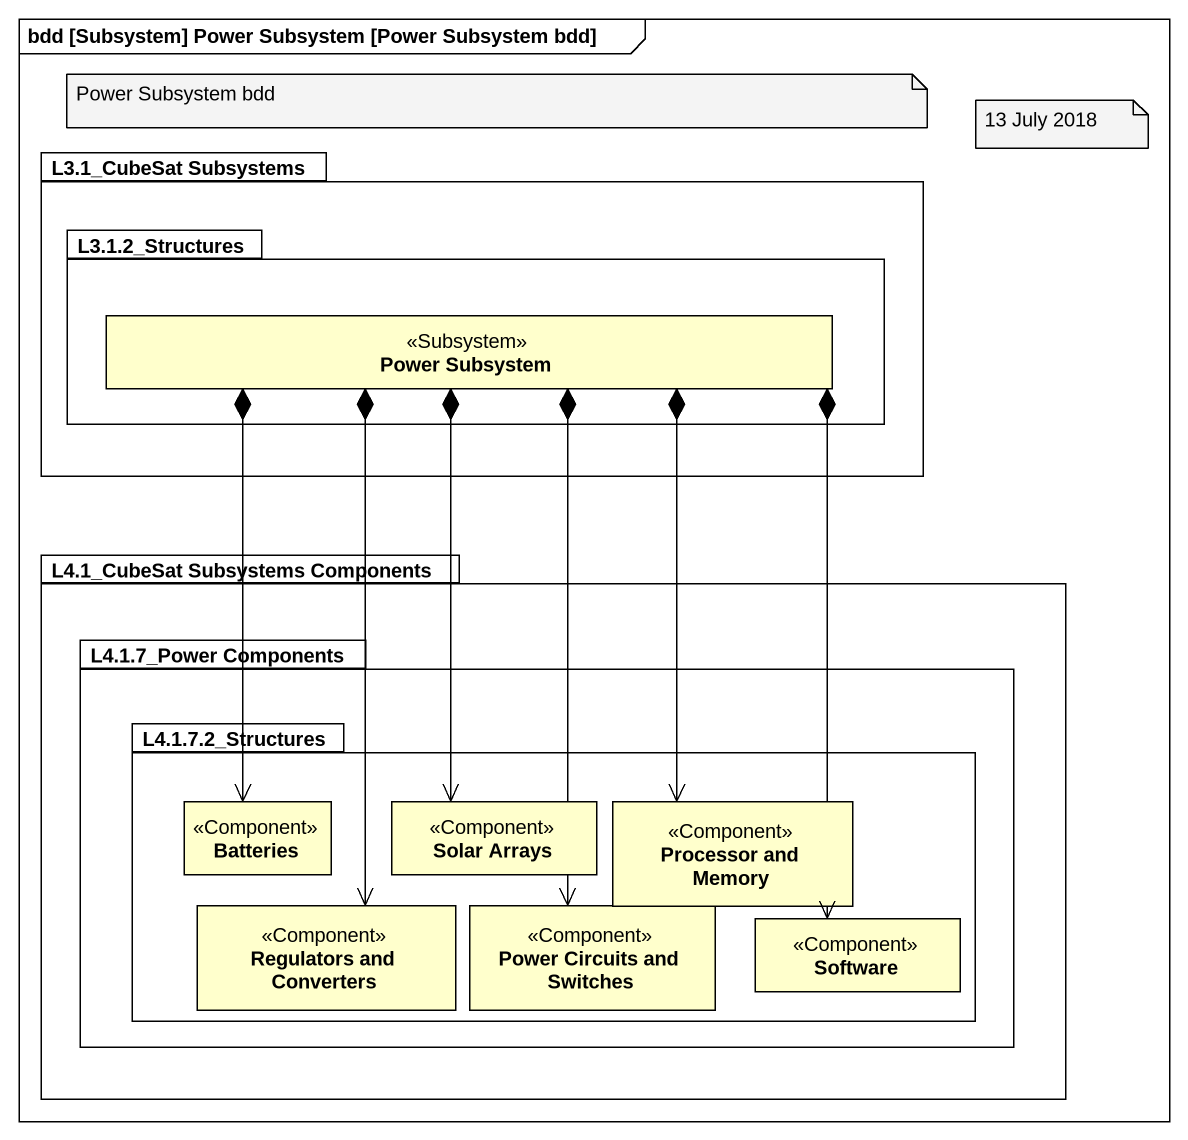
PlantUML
@startuml
mainframe bdd [Subsystem] Power Subsystem [Power Subsystem bdd]
hide circle
hide empty members
package "L3.1_CubeSat Subsystems" as L3_1_CubeSat_Subsystems {
  package "L3.1.2_Structures" as L3_1_2_Structures {
    class "Power Subsystem" as Power_Subsystem <<Subsystem>>
  }
}
package "L4.1_CubeSat Subsystems Components" as L4_1_CubeSat_Subsystems {
  package "L4.1.7_Power Components" as L4_1_7_Power_Components {
    package "L4.1.7.2_Structures" as L4_1_7_2_Structures {
      class Batteries <<Component>>
      class "Solar Arrays" as Solar_Arrays <<Component>>
      class "Processor and Memory" as Processor_and_Memory <<Component>>
      class "Regulators and Converters" as Regulators_and_Converters <<Component>>
      class "Power Circuits and Switches" as Power_Circuits_and_Switches <<Component>>
      class Software <<Component>>
    }
  }
}
Power_Subsystem *--> Batteries
Power_Subsystem *--> Solar_Arrays
Power_Subsystem *--> Processor_and_Memory
Power_Subsystem *--> Regulators_and_Converters
Power_Subsystem *--> Power_Circuits_and_Switches
Power_Subsystem *--> Software
note as N1
  Power Subsystem bdd
end note
note as N2
  13 July 2018
end note
@enduml
